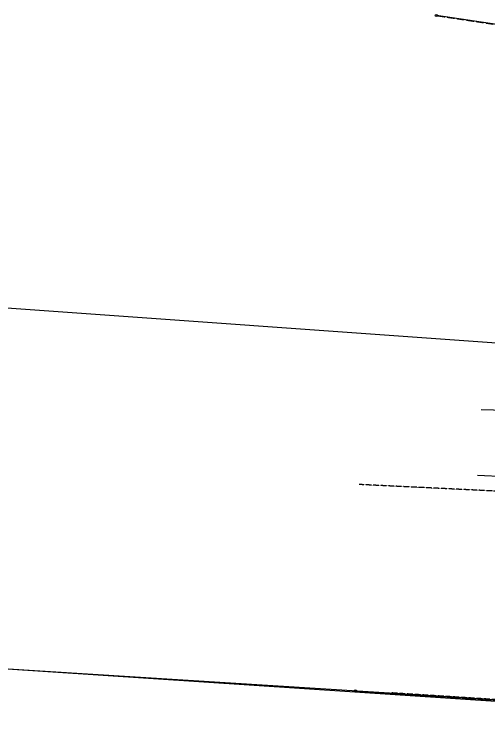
# Model space of a CAD drawing. Header units: millimetres. Extents: x -105266 to 178069, y 491 to 168574.
# Drawn here: x 16710 to 20513, y 93301 to 99056 of the extents above; entities that cross this region are included whole.
import ezdxf

# ---------------------------------------------------------------- set-up
doc = ezdxf.new("R2010")
doc.units = ezdxf.units.MM
for name, pattern in [('1', [0]), ('BGT', [0]), ('BUD', [0]), ('GDE', [0]), ('GUK', [2.8, 2.1, -0.7]), ('GUZ', [1.4, 0.7, -0.7]), ('KOC', [2.8, 2.1, -0.7])]:
    doc.linetypes.add(name, pattern=pattern)
for name, color, linetype in [('DZIALKI', 7, 'GDE'), ('EBUPP_L_0', 7, '1'), ('EBUPP_MZ_L_1', 14, 'BUD'), ('KONTURY', 90, 'GUK'), ('PUNKTY', 7, 'Continuous'), ('SDRPK_L_2', 11, 'KOC'), ('SZOPO_L_0', 171, '1'), ('UZYTKI', 90, 'GUZ')]:
    doc.layers.add(name, color=color, linetype=linetype)

# ---------------------------------------------------------------- blocks, each defined once
blk = doc.blocks.new('GRO')
at = {"linetype": 'Continuous'}
blk.add_circle((0, 0), 0.09, dxfattribs=at)

msp = doc.modelspace()

# ---------------------------------------------------------------- linework, layer by layer
at = {"layer": 'DZIALKI'}
for p, q in [((24733.92, 98347.63), (20093.92, 99046.63)), ((21556.92, 96350.63), (15128.92, 96808.63)), ((24683.92, 93300.63), (15124.92, 93907.63)), ((19444.92, 93633.63), (24683.92, 93300.63))]:
    msp.add_line(p, q, dxfattribs=at)
at = {"layer": 'EBUPP_L_0', "linetype": '1'}
for p, q in [((20453.92, 95890.63), (21479.92, 95856.63)), ((21343.92, 95322.63), (20424.92, 95360.63))]:
    msp.add_line(p, q, dxfattribs=at)
at = {"layer": 'EBUPP_MZ_L_1', "linetype": 'BUD'}
for p, q in [((20453.92, 95890.63), (21479.92, 95856.63)), ((21343.92, 95322.63), (20424.92, 95360.63))]:
    msp.add_line(p, q, dxfattribs=at)
at = {"layer": 'KONTURY'}
for p, q in [((20093.92, 99046.63), (24733.92, 98347.63)), ((19444.92, 93633.63), (24683.92, 93300.63)), ((24683.92, 93300.63), (19721.92, 93619.63))]:
    msp.add_line(p, q, dxfattribs=at)
at = {"layer": 'SDRPK_L_2', "linetype": 'KOC'}
msp.add_line((21341.92, 95198.63), (19474.92, 95288.63), dxfattribs=at)
at = {"layer": 'SZOPO_L_0', "linetype": 'BGT'}
msp.add_line((15124.92, 93911.63), (21446.92, 93493.63), dxfattribs=at)
at = {"layer": 'UZYTKI'}
for p, q in [((20093.92, 99046.63), (24733.92, 98347.63)), ((19444.92, 93633.63), (24683.92, 93300.63)), ((24683.92, 93300.63), (19721.92, 93619.63))]:
    msp.add_line(p, q, dxfattribs=at)

# ---------------------------------------------------------------- block references
at = {"layer": 'PUNKTY', "xscale": 100, "yscale": 100, "zscale": 100}
for p in [(20093.92, 99046.63), (19444.92, 93633.63)]:
    msp.add_blockref('GRO', p, dxfattribs=at)

doc.saveas('drawing.dxf')
